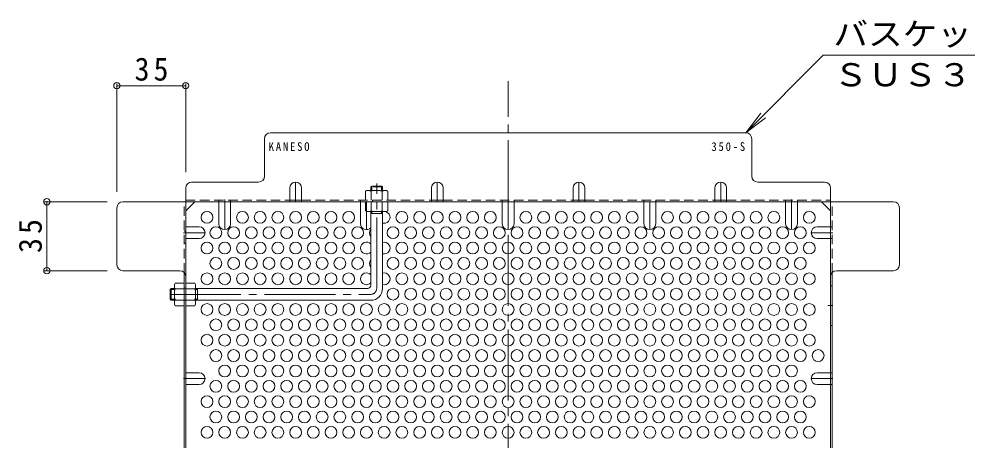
# Model space of a CAD drawing. Units: millimetres at full size, sheet at 1:4; details may follow other scales. Extents: x -860 to 1063, y -779 to 732.
# Drawn here: x 239.9 to 721.6, y 518 to 731.7 of the extents above; entities that cross this region are included whole.
import ezdxf
from ezdxf.enums import TextEntityAlignment as Align

# ---------------------------------------------------------------- set-up
doc = ezdxf.new("R2010")
doc.units = ezdxf.units.MM
doc.header["$LTSCALE"] = 4
doc.header["$PDMODE"] = 32
doc.header["$PDSIZE"] = 3.2
for name, pattern in [('CHAIN1', [8, 5, -1, 1, -1]), ('CHAIN2', [12, 9, -1, 1, -1]), ('DASHED1', [1.8, 1.2, -0.6])]:
    doc.linetypes.add(name, pattern=pattern)
for name, color, linetype, lineweight in [('A-1_躯体', 3, 'Continuous', 9), ('A-4_その他', 7, 'Continuous', 9), ('A-5_文字', 7, 'Continuous', 9), ('A-6_寸法', 2, 'Continuous', 9), ('A-7_ハッチ', 2, 'Continuous', 9), ('A-8_記号', 2, 'Continuous', 9), ('A-9_ｸｳﾁｮｳｷ', 2, 'Continuous', 9)]:
    doc.layers.add(name, color=color, linetype=linetype, lineweight=lineweight)
doc.styles.add('ＭＳ ゴシック', font='')
doc.styles.get('ＭＳ ゴシック').set_extended_font_data('MS Gothic')

msp = doc.modelspace()

# ---------------------------------------------------------------- linework, layer by layer
at = {"layer": 'A-1_躯体', "linetype": 'DASHED1'}
for p, q in [((418.638, 646.462), (419.138, 646.962)), ((418.638, 646.462), (418.638, 644.762)), ((424.638, 646.462), (418.638, 646.462)), ((419.138, 644.762), (419.138, 646.962)), ((424.138, 644.762), (424.138, 646.962)), ((424.638, 646.462), (424.638, 644.762))]:
    msp.add_line(p, q, dxfattribs=at)
at = {"layer": 'A-1_躯体', "linetype": 'CHAIN2'}
for p, q in [((421.638, 594.962), (421.638, 648.194)), ((316.638, 591.962), (418.638, 591.962))]:
    msp.add_line(p, q, dxfattribs=at)
at = {"layer": 'A-1_躯体'}
for p, q in [((418.638, 596.462), (418.638, 633.962)), ((424.638, 632.962), (418.638, 632.962)), ((419.138, 632.962), (419.138, 633.962)), ((424.138, 632.962), (424.138, 633.962)), ((424.638, 594.962), (424.638, 633.962)), ((318.838, 594.462), (316.638, 594.462)), ((317.138, 594.962), (318.838, 594.962)), ((317.138, 594.962), (317.138, 588.962)), ((329.638, 594.962), (417.138, 594.962)), ((330.638, 594.462), (329.638, 594.462)), ((330.638, 594.962), (330.638, 588.962)), ((318.838, 589.462), (316.638, 589.462)), ((317.138, 588.962), (316.638, 589.462)), ((317.138, 588.962), (318.838, 588.962)), ((330.638, 589.462), (329.638, 589.462)), ((329.638, 588.962), (418.638, 588.962))]:
    msp.add_line(p, q, dxfattribs=at)
at = {"layer": 'A-1_躯体', "linetype": 'DASHED1'}
msp.add_lwpolyline([(424.638, 646.462), (424.138, 646.962), (419.138, 646.962)], dxfattribs=at)
at = {"layer": 'A-1_躯体'}
msp.add_lwpolyline([(317.138, 594.962), (316.638, 594.462), (316.638, 589.462)], dxfattribs=at)
for centre, radius in [((417.138, 596.462), 1.5), ((418.638, 594.962), 6)]:
    msp.add_arc(centre, radius, 270, 0, dxfattribs=at)
at = {"layer": 'A-1_躯体', "linetype": 'CHAIN2'}
msp.add_arc((418.638, 594.962), 3, 270, 0, dxfattribs=at)
at = {"layer": 'A-4_その他'}
for p, q in [((289.635, 699.074), (289.635, 643.962)), ((324.638, 699.074), (324.638, 653.962)), ((289.635, 697.874), (324.638, 697.874)), ((252.864, 638.962), (284.635, 638.962)), ((254.064, 638.962), (254.064, 603.961)), ((252.864, 603.961), (284.635, 603.961))]:
    msp.add_line(p, q, dxfattribs=at)
for p in [(289.635, 697.874), (324.638, 697.874), (254.064, 638.962), (254.064, 603.961)]:
    msp.add_point(p, dxfattribs=at)
at = {"layer": 'A-5_文字'}
for p, q in [((648.578, 713.302), (609.237, 673.962)), ((780.784, 713.302), (648.578, 713.302)), ((609.237, 673.962), (616.847, 683.879)), ((609.237, 673.962), (619.154, 681.571))]:
    msp.add_line(p, q, dxfattribs=at)
at = {"layer": 'A-6_寸法'}
for centre in [(335.438, 631.043), (353.438, 631.043), (362.438, 631.043), (371.438, 631.043), (380.438, 631.043), (389.438, 631.043), (398.438, 631.043), (407.438, 631.043), (434.438, 631.043), (443.438, 631.043), (452.438, 631.043), (461.438, 631.043), (470.438, 631.043), (479.438, 631.043), (497.438, 631.043), (506.438, 631.043), (515.438, 631.043), (524.438, 631.043), (533.438, 631.043), (542.438, 631.043), (551.438, 631.043), (569.438, 631.043), (578.438, 631.043), (587.438, 631.043), (596.438, 631.043), (605.438, 631.043), (614.438, 631.043), (623.438, 631.043), (641.438, 631.043), (339.938, 623.248), (348.938, 623.248), (357.938, 623.248), (366.938, 623.248), (375.938, 623.248), (384.938, 623.248), (393.938, 623.248), (402.938, 623.248), (411.938, 623.248), (429.938, 623.248), (438.938, 623.248), (447.938, 623.248), (456.938, 623.248), (465.938, 623.248), (474.938, 623.248), (483.938, 623.248), (492.938, 623.248), (501.938, 623.248), (510.938, 623.248), (519.938, 623.248), (528.938, 623.248), (537.938, 623.248), (546.938, 623.248), (555.938, 623.248), (564.938, 623.248), (573.938, 623.248), (582.938, 623.248), (591.938, 623.248), (600.938, 623.248), (609.938, 623.248), (618.938, 623.248), (627.938, 623.248), (636.938, 623.248), (335.438, 615.454), (344.438, 615.454), (353.438, 615.454), (362.438, 615.454), (371.438, 615.454), (380.438, 615.454), (389.438, 615.454), (398.438, 615.454), (407.438, 615.454), (434.438, 615.454), (443.438, 615.454), (452.438, 615.454), (461.438, 615.454), (470.438, 615.454), (479.438, 615.454), (488.438, 615.454), (497.438, 615.454), (506.438, 615.454), (515.438, 615.454), (524.438, 615.454), (533.438, 615.454), (542.438, 615.454), (551.438, 615.454), (560.438, 615.454), (569.438, 615.454), (578.438, 615.454), (587.438, 615.454), (596.438, 615.454), (605.438, 615.454), (614.438, 615.454), (623.438, 615.454), (632.438, 615.454), (641.438, 615.454), (339.938, 607.66), (348.938, 607.66), (357.938, 607.66), (366.938, 607.66), (375.938, 607.66), (384.938, 607.66), (393.938, 607.66), (402.938, 607.66), (411.938, 607.66), (429.938, 607.66), (438.938, 607.66), (447.938, 607.66), (456.938, 607.66), (465.938, 607.66), (474.938, 607.66), (483.938, 607.66), (492.938, 607.66), (501.938, 607.66), (510.938, 607.66), (519.938, 607.66), (528.938, 607.66), (537.938, 607.66), (546.938, 607.66), (555.938, 607.66), (564.938, 607.66), (573.938, 607.66), (582.938, 607.66), (591.938, 607.66), (600.938, 607.66), (609.938, 607.66), (618.938, 607.66), (627.938, 607.66), (636.938, 607.66), (335.438, 599.866), (344.438, 599.866), (353.438, 599.866), (362.438, 599.866), (371.438, 599.866), (380.438, 599.866), (389.438, 599.866), (398.438, 599.866), (407.438, 599.866), (434.438, 599.866), (443.438, 599.866), (452.438, 599.866), (461.438, 599.866), (470.438, 599.866), (479.438, 599.866), (488.438, 599.866), (497.438, 599.866), (506.438, 599.866), (515.438, 599.866), (524.438, 599.866), (533.438, 599.866), (542.438, 599.866), (551.438, 599.866), (560.438, 599.866), (569.438, 599.866), (578.438, 599.866), (587.438, 599.866), (596.438, 599.866), (605.438, 599.866), (614.438, 599.866), (623.438, 599.866), (632.438, 599.866), (641.438, 599.866), (429.938, 592.072), (438.938, 592.072), (447.938, 592.072), (456.938, 592.072), (465.938, 592.072), (474.938, 592.072), (483.938, 592.072), (492.938, 592.072), (501.938, 592.072), (510.938, 592.072), (519.938, 592.072), (528.938, 592.072), (537.938, 592.072), (546.938, 592.072), (555.938, 592.072), (564.938, 592.072), (573.938, 592.072), (582.938, 592.072), (591.938, 592.072), (600.938, 592.072), (609.938, 592.072), (618.938, 592.072), (627.938, 592.072), (636.938, 592.072), (335.438, 584.277), (344.438, 584.277), (353.438, 584.277), (362.438, 584.277), (371.438, 584.277), (380.438, 584.277), (389.438, 584.277), (398.438, 584.277), (407.438, 584.277), (416.438, 584.277), (425.438, 584.277), (434.438, 584.277), (443.438, 584.277), (452.438, 584.277), (461.438, 584.277), (470.438, 584.277), (479.438, 584.277), (488.438, 584.277), (497.438, 584.277), (506.438, 584.277), (515.438, 584.277), (524.438, 584.277), (533.438, 584.277), (542.438, 584.277), (551.438, 584.277), (560.438, 584.277), (569.438, 584.277), (578.438, 584.277), (587.438, 584.277), (596.438, 584.277), (605.438, 584.277), (614.438, 584.277), (623.438, 584.277), (632.438, 584.277), (641.438, 584.277), (339.938, 576.483), (348.938, 576.483), (357.938, 576.483), (366.938, 576.483), (375.938, 576.483), (384.938, 576.483), (393.938, 576.483), (402.938, 576.483), (411.938, 576.483), (420.938, 576.483), (429.938, 576.483), (438.938, 576.483), (447.938, 576.483), (456.938, 576.483), (465.938, 576.483), (474.938, 576.483), (483.938, 576.483), (492.938, 576.483), (501.938, 576.483), (510.938, 576.483), (519.938, 576.483), (528.938, 576.483), (537.938, 576.483), (546.938, 576.483), (555.938, 576.483), (564.938, 576.483), (573.938, 576.483), (582.938, 576.483), (591.938, 576.483), (600.938, 576.483), (609.938, 576.483), (618.938, 576.483), (627.938, 576.483), (636.938, 576.483), (335.438, 568.689), (344.438, 568.689), (353.438, 568.689), (362.438, 568.689), (371.438, 568.689), (380.438, 568.689), (389.438, 568.689), (398.438, 568.689), (407.438, 568.689), (416.438, 568.689), (425.438, 568.689), (434.438, 568.689), (443.438, 568.689), (452.438, 568.689), (461.438, 568.689), (470.438, 568.689), (479.438, 568.689), (488.438, 568.689), (497.438, 568.689), (506.438, 568.689), (515.438, 568.689), (524.438, 568.689), (533.438, 568.689), (542.438, 568.689), (551.438, 568.689), (560.438, 568.689), (569.438, 568.689), (578.438, 568.689), (587.438, 568.689), (596.438, 568.689), (605.438, 568.689), (614.438, 568.689), (623.438, 568.689), (632.438, 568.689), (641.438, 568.689), (339.938, 560.895), (348.938, 560.895), (357.938, 560.895), (366.938, 560.895), (375.938, 560.895), (384.938, 560.895), (393.938, 560.895), (402.938, 560.895), (411.938, 560.895), (420.938, 560.895), (429.938, 560.895), (438.938, 560.895), (447.938, 560.895), (456.938, 560.895), (465.938, 560.895), (474.938, 560.895), (483.938, 560.895), (492.938, 560.895), (501.938, 560.895), (510.938, 560.895), (519.938, 560.895), (528.938, 560.895), (537.938, 560.895), (546.938, 560.895), (555.938, 560.895), (564.938, 560.895), (573.938, 560.895), (582.938, 560.895), (591.938, 560.895), (600.938, 560.895), (609.938, 560.895), (618.938, 560.895), (627.938, 560.895), (636.938, 560.895), (645.938, 560.895), (344.438, 553.1), (353.438, 553.1), (362.438, 553.1), (371.438, 553.1), (380.438, 553.1), (389.438, 553.1), (398.438, 553.1), (407.438, 553.1), (416.438, 553.1), (425.438, 553.1), (434.438, 553.1), (443.438, 553.1), (452.438, 553.1), (461.438, 553.1), (470.438, 553.1), (479.438, 553.1), (488.438, 553.1), (497.438, 553.1), (506.438, 553.1), (515.438, 553.1), (524.438, 553.1), (533.438, 553.1), (542.438, 553.1), (551.438, 553.1), (560.438, 553.1), (569.438, 553.1), (578.438, 553.1), (587.438, 553.1), (596.438, 553.1), (605.438, 553.1), (614.438, 553.1), (623.438, 553.1), (632.438, 553.1), (339.938, 545.306), (348.938, 545.306), (357.938, 545.306), (366.938, 545.306), (375.938, 545.306), (384.938, 545.306), (393.938, 545.306), (402.938, 545.306), (411.938, 545.306), (420.938, 545.306), (429.938, 545.306), (438.938, 545.306), (447.938, 545.306), (456.938, 545.306), (465.938, 545.306), (474.938, 545.306), (483.938, 545.306), (492.938, 545.306), (501.938, 545.306), (510.938, 545.306), (519.938, 545.306), (528.938, 545.306), (537.938, 545.306), (546.938, 545.306), (555.938, 545.306), (564.938, 545.306), (573.938, 545.306), (582.938, 545.306), (591.938, 545.306), (600.938, 545.306), (609.938, 545.306), (618.938, 545.306), (627.938, 545.306), (636.938, 545.306), (335.438, 537.512), (344.438, 537.512), (353.438, 537.512), (362.438, 537.512), (371.438, 537.512), (380.438, 537.512), (389.438, 537.512), (398.438, 537.512), (407.438, 537.512), (416.438, 537.512), (425.438, 537.512), (434.438, 537.512), (443.438, 537.512), (452.438, 537.512), (461.438, 537.512), (470.438, 537.512), (479.438, 537.512), (488.438, 537.512), (497.438, 537.512), (506.438, 537.512), (515.438, 537.512), (524.438, 537.512), (533.438, 537.512), (542.438, 537.512), (551.438, 537.512), (560.438, 537.512), (569.438, 537.512), (578.438, 537.512), (587.438, 537.512), (596.438, 537.512), (605.438, 537.512), (614.438, 537.512), (623.438, 537.512), (632.438, 537.512), (641.438, 537.512), (339.938, 529.718), (348.938, 529.718), (357.938, 529.718), (366.938, 529.718), (375.938, 529.718), (384.938, 529.718), (393.938, 529.718), (402.938, 529.718), (411.938, 529.718), (420.938, 529.718), (429.938, 529.718), (438.938, 529.718), (447.938, 529.718), (456.938, 529.718), (465.938, 529.718), (474.938, 529.718), (483.938, 529.718), (492.938, 529.718), (501.938, 529.718), (510.938, 529.718), (519.938, 529.718), (528.938, 529.718), (537.938, 529.718), (546.938, 529.718), (555.938, 529.718), (564.938, 529.718), (573.938, 529.718), (582.938, 529.718), (591.938, 529.718), (600.938, 529.718), (609.938, 529.718), (618.938, 529.718), (627.938, 529.718), (636.938, 529.718), (335.438, 521.924), (344.438, 521.924), (353.438, 521.924), (362.438, 521.924), (371.438, 521.924), (380.438, 521.924), (389.438, 521.924), (398.438, 521.924), (407.438, 521.924), (416.438, 521.924), (425.438, 521.924), (434.438, 521.924), (443.438, 521.924), (452.438, 521.924), (461.438, 521.924), (470.438, 521.924), (479.438, 521.924), (488.438, 521.924), (497.438, 521.924), (506.438, 521.924), (515.438, 521.924), (524.438, 521.924), (533.438, 521.924), (542.438, 521.924), (551.438, 521.924), (560.438, 521.924), (569.438, 521.924), (578.438, 521.924), (587.438, 521.924), (596.438, 521.924), (605.438, 521.924), (614.438, 521.924), (623.438, 521.924), (632.438, 521.924), (641.438, 521.924)]:
    msp.add_circle(centre, 3, dxfattribs=at)
for centre, start, end in [((425.438, 631.043), 254.53399, 76.64902), ((420.938, 623.248), 140.0555, 219.9445), ((416.438, 615.454), 42.83343, 317.16657), ((425.438, 615.454), 254.53399, 105.46601), ((420.938, 607.66), 140.0555, 219.9445), ((416.438, 599.866), 42.83343, 317.16657), ((425.438, 599.866), 254.53399, 105.46601)]:
    msp.add_arc(centre, 3, start, end, dxfattribs=at)
at = {"layer": 'A-7_ハッチ', "linetype": 'CHAIN2'}
msp.add_line((488.438, 250.158), (488.438, 700.158), dxfattribs=at)
at = {"layer": 'A-7_ハッチ'}
for p, q in [((364.639, 651.962), (364.639, 670.962)), ((609.237, 673.962), (367.639, 673.962)), ((612.237, 651.962), (612.237, 670.962)), ((324.638, 645.962), (324.638, 304.355)), ((327.638, 648.962), (361.639, 648.962)), ((649.238, 648.962), (615.237, 648.962)), ((652.238, 304.355), (652.238, 645.962)), ((289.635, 606.961), (289.635, 635.962)), ((292.635, 638.962), (684.242, 638.962)), ((324.638, 634.349), (329.25, 638.962)), ((377.438, 639.762), (383.438, 639.762)), ((449.438, 639.762), (455.438, 639.762)), ((521.438, 639.762), (527.438, 639.762)), ((593.438, 639.762), (599.438, 639.762)), ((652.238, 634.349), (647.626, 638.962)), ((687.242, 606.961), (687.242, 635.962)), ((321.638, 603.961), (292.635, 603.961)), ((323.838, 603), (323.838, 493.619)), ((653.038, 603.005), (653.038, 493.619)), ((655.238, 603.961), (684.242, 603.961))]:
    msp.add_line(p, q, dxfattribs=at)
at = {"layer": 'A-7_ハッチ', "linetype": 'DASHED1'}
for p, q in [((323.838, 603), (323.838, 638.962)), ((324.638, 639.762), (377.438, 639.762)), ((341.438, 638.962), (341.438, 639.762)), ((347.438, 638.962), (347.438, 639.762)), ((383.438, 639.762), (449.438, 639.762)), ((413.438, 638.962), (413.438, 639.762)), ((419.438, 638.962), (419.438, 639.762)), ((455.438, 639.762), (521.438, 639.762)), ((485.438, 638.962), (485.438, 639.762)), ((491.438, 638.962), (491.438, 639.762)), ((527.438, 639.762), (593.438, 639.762)), ((557.438, 638.962), (557.438, 639.762)), ((563.438, 638.962), (563.438, 639.762)), ((599.438, 639.762), (652.238, 639.762)), ((629.438, 638.962), (629.438, 639.762)), ((635.438, 638.962), (635.438, 639.762)), ((653.038, 603.005), (653.038, 638.962)), ((652.238, 626.248), (653.038, 626.248)), ((324.638, 623.969), (323.838, 623.969)), ((324.638, 617.969), (323.838, 617.969)), ((652.238, 620.248), (653.038, 620.248)), ((323.838, 595.162), (324.638, 595.162)), ((323.838, 588.962), (324.638, 588.962)), ((652.238, 552.203), (653.038, 552.203)), ((652.238, 546.203), (653.038, 546.203))]:
    msp.add_line(p, q, dxfattribs=at)
at = {"layer": 'A-7_ハッチ'}
for centre, start, end in [((367.639, 670.962), 90, 180), ((609.237, 670.962), 0, 90), ((361.639, 651.962), 270, 0), ((615.237, 651.962), 180, 270), ((327.638, 645.962), 90, 180), ((649.238, 645.962), 0, 90), ((292.635, 635.962), 90, 180), ((684.242, 635.962), 0, 90), ((292.635, 606.961), 180, 270), ((321.638, 600.961), 0, 90), ((655.238, 600.961), 90, 180), ((684.242, 606.961), 270, 0)]:
    msp.add_arc(centre, 3, start, end, dxfattribs=at)
at = {"layer": 'A-8_記号'}
for p, q in [((377.438, 645.962), (377.438, 638.962)), ((383.438, 645.962), (383.438, 638.962)), ((449.438, 645.962), (449.438, 638.962)), ((455.438, 645.962), (455.438, 638.962)), ((521.438, 645.962), (521.438, 638.962)), ((527.438, 645.962), (527.438, 638.962)), ((593.438, 645.962), (593.438, 638.962)), ((599.438, 645.962), (599.438, 638.962)), ((341.438, 627.812), (341.438, 638.962)), ((347.438, 627.812), (347.438, 638.962)), ((413.438, 627.812), (413.438, 638.962)), ((485.438, 627.812), (485.438, 638.962)), ((491.438, 627.812), (491.438, 638.962)), ((557.438, 627.812), (557.438, 638.962)), ((563.438, 627.812), (563.438, 638.962)), ((629.438, 627.812), (629.438, 638.962)), ((635.438, 627.812), (635.438, 638.962)), ((331.438, 626.248), (324.638, 626.248)), ((645.438, 626.248), (652.238, 626.248)), ((331.438, 620.248), (324.638, 620.248)), ((645.438, 620.248), (652.238, 620.248)), ((653.038, 596.226), (652.238, 596.226)), ((653.038, 576.226), (652.238, 576.226)), ((331.438, 552.203), (324.638, 552.203)), ((645.438, 552.203), (652.238, 552.203)), ((331.438, 546.203), (324.638, 546.203)), ((645.438, 546.203), (652.238, 546.203))]:
    msp.add_line(p, q, dxfattribs=at)
at = {"layer": 'A-8_記号', "linetype": 'CHAIN1'}
for p, q in [((380.438, 638.962), (380.438, 648.962)), ((452.438, 638.962), (452.438, 648.962)), ((524.438, 638.962), (524.438, 648.962)), ((596.438, 638.962), (596.438, 648.962)), ((344.438, 640.162), (344.438, 624.812)), ((416.438, 638.962), (416.438, 624.812)), ((488.438, 638.962), (488.438, 624.812)), ((560.438, 638.962), (560.438, 624.812)), ((632.438, 640.162), (632.438, 624.812)), ((323.438, 623.248), (334.438, 623.248)), ((653.438, 623.248), (642.438, 623.248)), ((650.892, 586.226), (653.438, 586.226)), ((323.438, 549.203), (334.438, 549.203)), ((653.438, 549.203), (642.438, 549.203))]:
    msp.add_line(p, q, dxfattribs=at)
at = {"layer": 'A-8_記号'}
for centre, start, end in [((380.438, 645.962), 0, 180), ((452.438, 645.962), 0, 180), ((524.438, 645.962), 0, 180), ((596.438, 645.962), 0, 180), ((331.438, 623.248), 270, 90), ((344.438, 627.812), 180, 0), ((416.438, 627.812), 180, 317.16657), ((488.438, 627.812), 180, 0), ((560.438, 627.812), 180, 0), ((632.438, 627.812), 180, 0), ((645.438, 623.248), 90, 270), ((331.438, 549.203), 270, 90), ((645.438, 549.203), 90, 270)]:
    msp.add_arc(centre, 3, start, end, dxfattribs=at)
at = {"layer": 'A-9_ｸｳﾁｮｳｷ', "linetype": 'DASHED1'}
for p, q in [((416.638, 644.762), (415.888, 644.329)), ((415.888, 639.762), (415.888, 644.329)), ((416.638, 644.762), (426.638, 644.762)), ((418.775, 644.329), (418.775, 639.762)), ((424.501, 644.329), (424.501, 639.762)), ((426.638, 644.762), (427.388, 644.329)), ((427.388, 639.762), (427.388, 644.329))]:
    msp.add_line(p, q, dxfattribs=at)
at = {"layer": 'A-9_ｸｳﾁｮｳｷ'}
for p, q in [((415.888, 638.962), (415.888, 634.395)), ((418.775, 634.395), (418.775, 638.962)), ((424.501, 634.395), (424.501, 638.962)), ((427.388, 638.962), (427.388, 634.395)), ((416.638, 633.962), (415.888, 634.395)), ((426.638, 633.962), (416.638, 633.962)), ((426.638, 633.962), (427.388, 634.395)), ((318.838, 596.962), (319.271, 597.712)), ((323.838, 597.712), (319.271, 597.712)), ((323.838, 597.712), (323.838, 586.212)), ((324.638, 597.712), (329.205, 597.712)), ((324.638, 597.712), (324.638, 586.212)), ((329.638, 596.962), (329.205, 597.712)), ((318.838, 596.962), (318.838, 586.962)), ((319.271, 594.825), (323.838, 594.825)), ((329.205, 594.825), (324.638, 594.825)), ((329.638, 596.962), (329.638, 586.962)), ((319.271, 589.098), (323.838, 589.098)), ((329.205, 589.098), (324.638, 589.098)), ((318.838, 586.962), (319.271, 586.212)), ((323.838, 586.212), (319.271, 586.212)), ((324.638, 586.212), (329.205, 586.212)), ((329.638, 586.962), (329.205, 586.212))]:
    msp.add_line(p, q, dxfattribs=at)
at = {"layer": 'A-9_ｸｳﾁｮｳｷ', "linetype": 'DASHED1'}
for centre, radius, start, end in [((417.533, 641.48), 3.29, 93.92075, 120), ((417.298, 642.027), 2.735, 57.31491, 89.78969), ((421.638, 635.079), 9.683, 72.79973, 107.20026), ((425.978, 642.027), 2.735, 90.2103, 122.68507), ((425.743, 641.48), 3.29, 59.99998, 86.07924)]:
    msp.add_arc(centre, radius, start, end, dxfattribs=at)
at = {"layer": 'A-9_ｸｳﾁｮｳｷ'}
for centre, radius, start, end in [((417.533, 637.244), 3.29, 239.99998, 266.07924), ((417.298, 636.696), 2.735, 270.2103, 302.68507), ((421.638, 643.644), 9.683, 252.79973, 287.20026), ((425.978, 636.696), 2.735, 237.31491, 269.78969), ((425.743, 637.244), 3.29, 273.92075, 300), ((322.12, 596.067), 3.29, 150, 176.07925), ((326.356, 596.067), 3.29, 3.92075, 30), ((321.573, 596.302), 2.735, 180.21031, 212.68509), ((328.521, 591.962), 9.683, 162.79974, 197.20027), ((326.903, 596.302), 2.735, 327.31491, 359.78969), ((319.955, 591.962), 9.683, 342.79973, 17.20026), ((321.573, 587.622), 2.735, 147.31493, 179.7897), ((326.903, 587.622), 2.735, 0.2103, 32.68507), ((322.12, 587.856), 3.29, 183.92076, 210.00002), ((326.356, 587.856), 3.29, 329.99998, 356.07924)]:
    msp.add_arc(centre, radius, start, end, dxfattribs=at)

# ---------------------------------------------------------------- texts
at = {"layer": 'A-4_その他', "color": 2, "insert": (298.636, 700.274), "char_height": 11.73, "attachment_point": 7, "style": 'ＭＳ ゴシック'}
msp.add_mtext('\\T1.27;\\W0.95;35', dxfattribs=at)
at = {"layer": 'A-4_その他', "color": 2, "insert": (251.664, 612.961), "char_height": 11.73, "attachment_point": 7, "rotation": 90, "style": 'ＭＳ ゴシック'}
msp.add_mtext('\\T1.27;\\W0.95;35', dxfattribs=at)
at = {"layer": 'A-5_文字', "color": 2, "style": 'ＭＳ ゴシック', "width": 1.1}
for s, p in [('バスケット本体', (653.703, 714.802)), ('ＳＵＳ３０４', (653.703, 694.062))]:
    msp.add_text(s, height=11.73, dxfattribs=at).set_placement(p, align=Align.BOTTOM_LEFT)
at = {"layer": 'A-5_文字', "color": 6, "char_height": 4.399, "attachment_point": 7, "style": 'ＭＳ ゴシック'}
for s, insert in [('\\T1.34;\\W0.9;KANESO', (366.795, 664.712)), ('\\T1.34;\\W0.9;350-S', (591.737, 664.712))]:
    msp.add_mtext(s, dxfattribs=dict(at, insert=insert))

doc.saveas('drawing.dxf')
